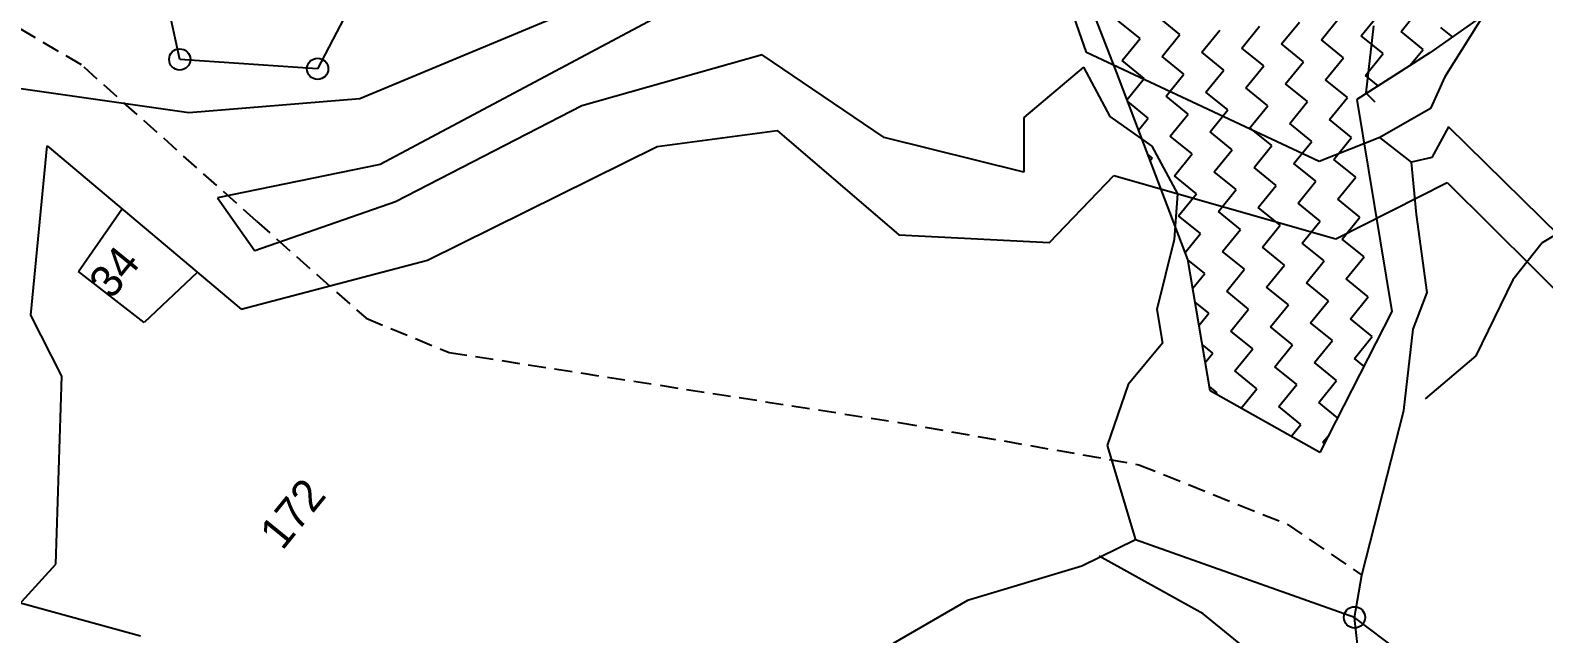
# Model space of a CAD drawing. Header units: metres. Extents: x 303647 to 308666, y 1943822 to 1947889.
# Drawn here: x 305615.2 to 306040.5, y 1945616.1 to 1945785.7 of the extents above; entities that cross this region are included whole.
import ezdxf

# ---------------------------------------------------------------- set-up
doc = ezdxf.new("R2010")
doc.units = ezdxf.units.M
doc.linetypes.add('DASHED', pattern=[0.75, 0.5, -0.25])
for name, color, linetype in [('LINE_FOOTPATH', 1, 'DASHED'), ('LINE_WATER', 4, 'Continuous'), ('OFF', 1, 'Continuous'), ('POLY_HATCH', 12, 'Continuous'), ('POLY_PARCEL', 6, 'Continuous'), ('POLY_ROAD', 30, 'Continuous'), ('TEXT_PARCEL', 7, 'Continuous')]:
    doc.layers.add(name, color=color, linetype=linetype)
doc.styles.add('TEXT_MAP', font='')
doc.styles.get('TEXT_MAP').set_extended_font_data('Kruti Dev 050')

msp = doc.modelspace()

# ---------------------------------------------------------------- linework, layer by layer
for centre in [(305657.21, 1945777.47), (305695.93, 1945774.84), (305987.3, 1945620.66)]:
    msp.add_circle(centre, 2.99)
at = {"layer": 'LINE_FOOTPATH', "ltscale": 10}
for p, q in [((305629.59, 1945775.94), (305597.93, 1945794.53)), ((305678.8, 1945732.02), (305629.59, 1945775.94)), ((305678.8, 1945732.02), (305709.55, 1945704.72)), ((305709.55, 1945704.72), (305732.89, 1945695.13)), ((305732.89, 1945695.13), (305859.3, 1945675.45)), ((305859.3, 1945675.45), (305926.69, 1945663.58)), ((305926.69, 1945663.58), (305968.37, 1945646.87)), ((305968.37, 1945646.87), (305989.38, 1945632.55))]:
    msp.add_line(p, q, dxfattribs=at)
at = {"layer": 'LINE_WATER'}
for p, q in [((305912.03, 1945779.41), (305895.15, 1945827.3)), ((305992.63, 1945786.91), (305990.53, 1945768.1)), ((305911.14, 1945775.34), (305918.53, 1945761.45)), ((305990.53, 1945768.1), (305992.99, 1945765.6)), ((305918.53, 1945761.45), (305930.33, 1945753.08)), ((305930.33, 1945753.08), (305937.52, 1945739.73)), ((306004.76, 1945733.86), (306003.28, 1945748.62)), ((305937.52, 1945739.73), (305936.67, 1945726.91)), ((306007.68, 1945711.97), (306004.76, 1945733.86)), ((306053.43, 1945733.98), (306040.02, 1945725.95)), ((305936.67, 1945726.91), (305931.75, 1945707.19)), ((306040.02, 1945725.95), (306031.82, 1945715.49)), ((306031.82, 1945715.49), (306021.44, 1945694.2)), ((306003.78, 1945701.63), (306007.68, 1945711.97)), ((305931.75, 1945707.19), (305933.39, 1945697.75)), ((306001.16, 1945678.83), (306003.78, 1945701.63)), ((305933.39, 1945697.75), (305923.66, 1945686.13)), ((306021.44, 1945694.2), (306007.12, 1945682.1)), ((305923.66, 1945686.13), (305917.82, 1945668.96)), ((305989.38, 1945632.55), (306001.16, 1945678.83)), ((305917.82, 1945668.96), (305925.76, 1945642.46)), ((305925.76, 1945642.46), (305910.71, 1945635.1)), ((305944.81, 1945621.62), (305915.56, 1945637.85)), ((305910.71, 1945635.1), (305878.59, 1945625.45)), ((305987.3, 1945620.66), (305989.38, 1945632.55)), ((305646.13, 1945615.4), (305598.07, 1945628.6)), ((305878.59, 1945625.45), (305857.65, 1945613.32)), ((305970.08, 1945601.11), (305944.81, 1945621.62))]:
    msp.add_line(p, q, dxfattribs=at)
at = {"layer": 'OFF', "ltscale": 10}
msp.add_line((305667.84, 1945738.58), (305678.32, 1945723.7), dxfattribs=at)
at = {"layer": 'OFF'}
msp.add_line((305999.94, 1945611.09), (305987.3, 1945620.66), dxfattribs=at)
at = {"layer": 'POLY_HATCH'}
for p, q in [((305920.52, 1945773.75), (305897.42, 1945833.16)), ((306036.67, 1945799.22), (306008.43, 1945779.3)), ((306008.43, 1945779.3), (305987.96, 1945766.25)), ((305940.48, 1945721.29), (305920.52, 1945773.75)), ((305987.96, 1945766.25), (305997.75, 1945706.66)), ((305946.72, 1945684.36), (305940.48, 1945721.29)), ((305997.75, 1945706.66), (305977.6, 1945666.98)), ((305977.6, 1945666.98), (305946.72, 1945684.36))]:
    msp.add_line(p, q, dxfattribs=at)
at = {"layer": 'POLY_HATCH', "linetype": 'Continuous'}
for p, q in [((305938.22, 1945784.52), (305932.04, 1945789.53)), ((305977.99, 1945782.99), (305983, 1945789.17)), ((305989.18, 1945784.15), (305994.2, 1945790.33)), ((306000.38, 1945785.31), (306005.39, 1945791.49)), ((305927.03, 1945783.35), (305920.85, 1945788.37)), ((305944.4, 1945779.5), (305949.42, 1945785.68)), ((305955.6, 1945780.66), (305960.61, 1945786.84)), ((305966.79, 1945781.82), (305971.81, 1945788)), ((306006.56, 1945780.3), (306000.38, 1945785.31)), ((306014.84, 1945783.82), (306011.57, 1945786.48)), ((305922.01, 1945777.17), (305927.03, 1945783.35)), ((305933.21, 1945778.34), (305938.22, 1945784.52)), ((305961.78, 1945775.65), (305955.6, 1945780.66)), ((305972.97, 1945776.81), (305966.79, 1945781.82)), ((305984.17, 1945777.97), (305977.99, 1945782.99)), ((305995.36, 1945779.13), (305989.18, 1945784.15)), ((305928.19, 1945772.16), (305922.01, 1945777.17)), ((305939.38, 1945773.32), (305933.21, 1945778.34)), ((305950.58, 1945774.48), (305944.4, 1945779.5)), ((305967.95, 1945770.63), (305972.97, 1945776.81)), ((305979.15, 1945771.79), (305984.17, 1945777.97)), ((305990.35, 1945772.96), (305995.36, 1945779.13)), ((306002.87, 1945775.76), (306006.56, 1945780.3)), ((305923.38, 1945766.23), (305928.19, 1945772.16)), ((305934.37, 1945767.14), (305939.38, 1945773.32)), ((305945.56, 1945768.3), (305950.58, 1945774.48)), ((305956.76, 1945769.47), (305961.78, 1945775.65)), ((305993.92, 1945770.05), (305990.35, 1945772.96)), ((305951.74, 1945763.29), (305945.56, 1945768.3)), ((305962.94, 1945764.45), (305956.76, 1945769.47)), ((305974.13, 1945765.61), (305967.95, 1945770.63)), ((305985.33, 1945766.78), (305979.15, 1945771.79)), ((305929.35, 1945760.96), (305923.61, 1945765.62)), ((305940.55, 1945762.12), (305934.37, 1945767.14)), ((305957.92, 1945758.27), (305962.94, 1945764.45)), ((305969.12, 1945759.43), (305974.13, 1945765.61)), ((305980.31, 1945760.6), (305985.33, 1945766.78)), ((305926.65, 1945757.64), (305929.35, 1945760.96)), ((305935.53, 1945755.95), (305940.55, 1945762.12)), ((305946.73, 1945757.11), (305951.74, 1945763.29)), ((305975.3, 1945754.42), (305969.12, 1945759.43)), ((305986.49, 1945755.58), (305980.31, 1945760.6)), ((305941.71, 1945750.93), (305935.53, 1945755.95)), ((305952.91, 1945752.09), (305946.73, 1945757.11)), ((305964.1, 1945753.26), (305957.92, 1945758.27)), ((305981.48, 1945749.4), (305986.49, 1945755.58)), ((305936.69, 1945744.75), (305941.71, 1945750.93)), ((305947.89, 1945745.91), (305952.91, 1945752.09)), ((305959.09, 1945747.08), (305964.1, 1945753.26)), ((305970.28, 1945748.24), (305975.3, 1945754.42)), ((305930.52, 1945749.77), (305929.26, 1945750.79)), ((305929.92, 1945749.04), (305930.52, 1945749.77)), ((305965.26, 1945742.06), (305959.09, 1945747.08)), ((305976.46, 1945743.22), (305970.28, 1945748.24)), ((305987.65, 1945744.39), (305981.48, 1945749.4)), ((305942.87, 1945739.73), (305936.69, 1945744.75)), ((305954.07, 1945740.9), (305947.89, 1945745.91)), ((305971.44, 1945737.04), (305976.46, 1945743.22)), ((305982.64, 1945738.21), (305987.65, 1945744.39)), ((305937.86, 1945733.55), (305942.87, 1945739.73)), ((305949.05, 1945734.72), (305954.07, 1945740.9)), ((305960.25, 1945735.88), (305965.26, 1945742.06)), ((305988.82, 1945733.19), (305982.64, 1945738.21)), ((305955.23, 1945729.7), (305949.05, 1945734.72)), ((305966.43, 1945730.86), (305960.25, 1945735.88)), ((305977.62, 1945732.03), (305971.44, 1945737.04)), ((305944.04, 1945728.54), (305937.86, 1945733.55)), ((305950.22, 1945723.52), (305955.23, 1945729.7)), ((305961.41, 1945724.69), (305966.43, 1945730.86)), ((305972.61, 1945725.85), (305977.62, 1945732.03)), ((305983.8, 1945727.01), (305988.82, 1945733.19)), ((305939.74, 1945723.24), (305944.04, 1945728.54)), ((305978.79, 1945720.83), (305972.61, 1945725.85)), ((305989.98, 1945721.99), (305983.8, 1945727.01)), ((305945.2, 1945717.34), (305940.5, 1945721.15)), ((305956.39, 1945718.51), (305950.22, 1945723.52)), ((305967.59, 1945719.67), (305961.41, 1945724.69)), ((305984.96, 1945715.82), (305989.98, 1945721.99)), ((305941.85, 1945713.21), (305945.2, 1945717.34)), ((305951.38, 1945712.33), (305956.39, 1945718.51)), ((305962.57, 1945713.49), (305967.59, 1945719.67)), ((305973.77, 1945714.65), (305978.79, 1945720.83)), ((305968.75, 1945708.47), (305962.57, 1945713.49)), ((305979.95, 1945709.64), (305973.77, 1945714.65)), ((305991.14, 1945710.8), (305984.96, 1945715.82)), ((305946.36, 1945706.15), (305942.51, 1945709.27)), ((305957.56, 1945707.31), (305951.38, 1945712.33)), ((305963.74, 1945702.29), (305968.75, 1945708.47)), ((305974.93, 1945703.46), (305979.95, 1945709.64)), ((305986.13, 1945704.62), (305991.14, 1945710.8)), ((305943.61, 1945702.76), (305946.36, 1945706.15)), ((305952.54, 1945701.13), (305957.56, 1945707.31)), ((305992.31, 1945699.6), (305986.13, 1945704.62)), ((305958.72, 1945696.12), (305952.54, 1945701.13)), ((305969.92, 1945697.28), (305963.74, 1945702.29)), ((305981.11, 1945698.44), (305974.93, 1945703.46)), ((305947.53, 1945694.95), (305944.52, 1945697.39)), ((305953.7, 1945689.94), (305958.72, 1945696.12)), ((305964.9, 1945691.1), (305969.92, 1945697.28)), ((305976.09, 1945692.26), (305981.11, 1945698.44)), ((305987.29, 1945693.43), (305992.31, 1945699.6)), ((305945.38, 1945692.31), (305947.53, 1945694.95)), ((305982.27, 1945687.25), (305976.09, 1945692.26)), ((305989.94, 1945691.28), (305987.29, 1945693.43)), ((305959.88, 1945684.92), (305953.7, 1945689.94)), ((305971.08, 1945686.08), (305964.9, 1945691.1)), ((305977.26, 1945681.07), (305982.27, 1945687.25)), ((305948.69, 1945683.76), (305946.52, 1945685.51)), ((305948.41, 1945683.41), (305948.69, 1945683.76)), ((305955.44, 1945679.45), (305959.88, 1945684.92)), ((305966.06, 1945679.9), (305971.08, 1945686.08)), ((305972.24, 1945674.89), (305966.06, 1945679.9)), ((305982.56, 1945676.76), (305977.26, 1945681.07)), ((305969.52, 1945671.53), (305972.24, 1945674.89)), ((305978.42, 1945669.87), (305980.15, 1945672)), ((305978.88, 1945669.5), (305978.42, 1945669.87))]:
    msp.add_line(p, q, dxfattribs=at)
at = {"layer": 'POLY_PARCEL'}
for p, q in [((305707.87, 1945797.69), (305695.93, 1945774.84)), ((306029.81, 1945799.99), (306012.67, 1945772.59)), ((305657.21, 1945777.47), (305654.79, 1945788.65)), ((305695.93, 1945774.84), (305657.21, 1945777.47)), ((306012.67, 1945772.59), (306008.69, 1945763.72)), ((306008.69, 1945763.72), (305994.45, 1945755.58)), ((305628.77, 1945717.85), (305640.96, 1945735.43)), ((305647.21, 1945703.58), (305628.77, 1945717.85)), ((305662.1, 1945717.63), (305647.21, 1945703.58)), ((305987.3, 1945620.66), (305925.76, 1945642.46))]:
    msp.add_line(p, q, dxfattribs=at)
at = {"layer": 'POLY_ROAD'}
for p, q in [((305707.82, 1945766.48), (305780.14, 1945796.67)), ((305790.23, 1945788.81), (305713.53, 1945747.98)), ((305820.86, 1945778.8), (305770.17, 1945764.45)), ((305855.18, 1945755.53), (305820.86, 1945778.8)), ((305977.35, 1945748.84), (305912.03, 1945779.41)), ((305911.14, 1945775.34), (305894.34, 1945761.16)), ((305611.23, 1945769.48), (305659.73, 1945762.54)), ((305659.73, 1945762.54), (305707.82, 1945766.48)), ((305770.17, 1945764.45), (305717.86, 1945737.5)), ((305894.34, 1945761.16), (305894.39, 1945745.81)), ((305791.33, 1945753.04), (305825.11, 1945757.48)), ((305825.11, 1945757.48), (305859.22, 1945728.15)), ((305894.39, 1945745.81), (305855.18, 1945755.53)), ((305994.45, 1945755.58), (305977.35, 1945748.84)), ((306003.28, 1945748.62), (305994.45, 1945755.58)), ((306013.75, 1945758.5), (306009, 1945749.89)), ((306061.13, 1945711.86), (306013.75, 1945758.5)), ((305615.35, 1945705.6), (305619.9, 1945753.15)), ((305619.9, 1945753.15), (305674.42, 1945707.26)), ((305726.83, 1945721.07), (305791.33, 1945753.04)), ((305713.53, 1945747.98), (305667.84, 1945738.58)), ((306009, 1945749.89), (306003.28, 1945748.62)), ((305901.55, 1945726.04), (305919.66, 1945744.83)), ((305919.66, 1945744.83), (305982.09, 1945727.02)), ((305982.09, 1945727.02), (306013.34, 1945742.9)), ((306013.34, 1945742.9), (306065.04, 1945691.54)), ((305717.86, 1945737.5), (305678.32, 1945723.7)), ((305859.22, 1945728.15), (305901.55, 1945726.04)), ((305674.42, 1945707.26), (305726.83, 1945721.07)), ((305624.1, 1945688.49), (305615.35, 1945705.6)), ((305622.36, 1945635.59), (305624.1, 1945688.49)), ((305609.01, 1945620.91), (305622.36, 1945635.59)), ((305992.39, 1945576.4), (305987.3, 1945620.66))]:
    msp.add_line(p, q, dxfattribs=at)

# ---------------------------------------------------------------- texts
at = {"layer": 'TEXT_PARCEL', "style": 'TEXT_MAP'}
for s, p in [('34', (305638.04, 1945709.73)), ('172', (305686.02, 1945639.21))]:
    msp.add_text(s, height=9.024, rotation=50.9303, dxfattribs=at).set_placement(p)

doc.saveas('drawing.dxf')
